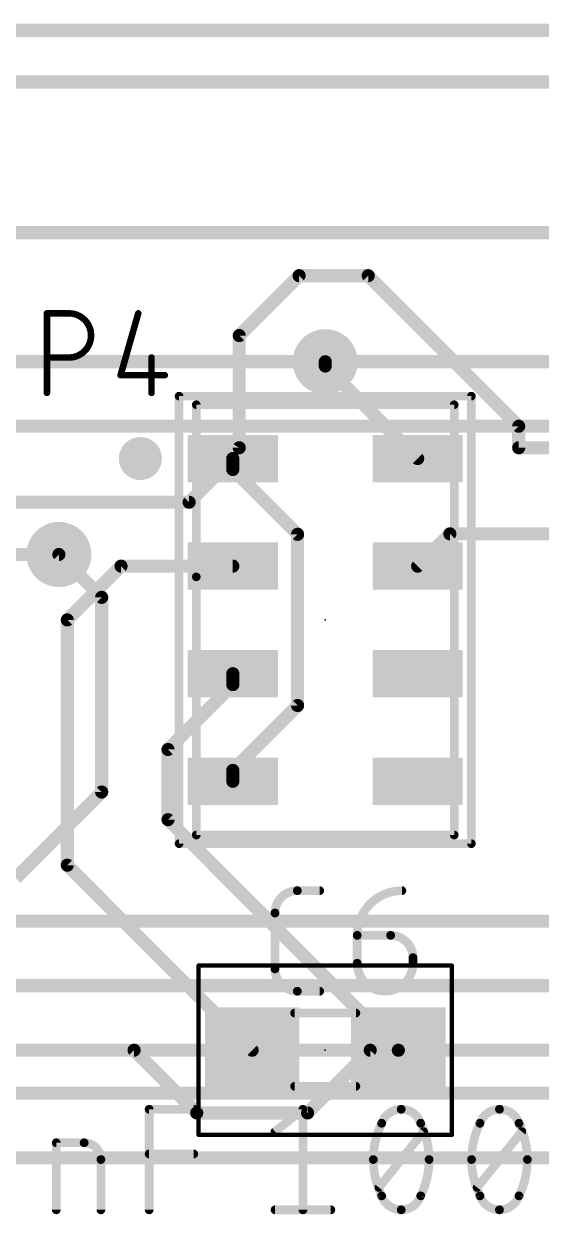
# Model space of a CAD drawing. Extents: x -6 to 135, y -6 to 36.
# Drawn here: x 45.49 to 51.51, y 9.09 to 22.93 of the extents above; entities that cross this region are included whole.
import ezdxf

# ---------------------------------------------------------------- set-up
doc = ezdxf.new("R2010")
doc.units = 0
for name, color, linetype in [('1', 12, 'CONTINUOUS'), ('16', 132, 'CONTINUOUS'), ('18', 110, 'CONTINUOUS'), ('21', 253, 'CONTINUOUS'), ('23', 53, 'CONTINUOUS'), ('25', 253, 'CONTINUOUS'), ('27', 253, 'CONTINUOUS'), ('39', 12, 'CONTINUOUS'), ('51', 253, 'CONTINUOUS')]:
    doc.layers.add(name, color=color, linetype=linetype)

# ---------------------------------------------------------------- blocks, each defined once
blk = doc.blocks.new('RECT')
blk.add_solid([(-0.5, -0.5), (0.5, -0.5), (-0.5, 0.5), (0.5, 0.5)])
blk = doc.blocks.new('ROUNDV')
at = {"const_width": 0.5}
blk.add_lwpolyline([(0, -0.25, 1), (0, 0.25, 1), (0, -0.25)], format="xyb", dxfattribs=at)

msp = doc.modelspace()

# ---------------------------------------------------------------- linework, layer by layer
at = {"layer": '1', "const_width": 0.1524}
for points in [[(62, 22.85), (42, 22.85)], [(48, 19.304), (48.696, 20)], [(48.696, 20), (49.5, 20)], [(49.5, 20), (51.25, 18.25)], [(48, 18), (48, 19.304)], [(49, 18.95), (49, 19)], [(50.075, 17.875), (49, 18.95)], [(51.25, 18.25), (51.25, 18)], [(48, 18), (47.925, 17.875)], [(51.25, 18), (53.75, 18)], [(47.417, 17.367), (47.925, 17.875)], [(47.925, 17.875), (47.925, 17.7483)], [(47.925, 17.7483), (48.6786, 16.9947)], [(47.417, 17.367), (42.433, 17.367)], [(48.6786, 16.9947), (48.6786, 15.0053)], [(50.075, 16.625), (50.45, 17)], [(50.45, 17), (52, 17)], [(44.2102, 16.7602), (45.9021, 16.7602)], [(46, 16), (46.625, 16.625)], [(46.625, 16.625), (47.925, 16.625)], [(46, 13.15), (46, 16)], [(47.925, 15.2483), (47.925, 15.375)], [(47.1714, 14.4947), (47.925, 15.2483)], [(48.6786, 15.0053), (47.925, 14.2517)], [(47.1714, 13.6786), (47.1714, 14.4947)], [(47.925, 14.2517), (47.925, 14.125)], [(49.85, 11), (47.1714, 13.6786)], [(48.15, 11), (46, 13.15)], [(43.85, 11), (46.7767, 11)], [(46.7767, 11), (47.5053, 10.2714)], [(48.7947, 10.2714), (49.5233, 11)], [(49.5233, 11), (49.85, 11)], [(52.7767, 11), (49.85, 11)], [(47.5053, 10.2714), (48.7947, 10.2714)]]:
    msp.add_lwpolyline(points, dxfattribs=at)
at = {"layer": '1', "const_width": 0.0762}
for points in [[(48.696, 20.0381, 1), (48.696, 19.9619)], [(48.7229, 19.9731, 1), (48.6691, 20.0269)], [(49.5269, 20.0269, 1), (49.4731, 19.9731)], [(49.5, 19.9619, 1), (49.5, 20.0381)], [(48.0381, 19.304, 1), (47.9619, 19.304)], [(47.9731, 19.3309, 1), (48.0269, 19.2771)], [(49.0381, 19, 1), (48.9619, 19)], [(48.9619, 18.95, 1), (49.0381, 18.95)], [(49.0269, 18.9769, 1), (48.9731, 18.9231)], [(51.2881, 18.25, 1), (51.2119, 18.25)], [(51.2231, 18.2231, 1), (51.2769, 18.2769)], [(47.9619, 18, 1), (48.0381, 18)], [(48.0327, 17.9804, 1), (47.9673, 18.0196)], [(51.25, 18.0381, 1), (51.25, 17.9619)], [(51.2119, 18, 1), (51.2881, 18)], [(47.9631, 17.875, 1), (47.8869, 17.875)], [(47.8923, 17.8946, 1), (47.9577, 17.8554)], [(47.9519, 17.8481, 1), (47.8981, 17.9019)], [(50.0481, 17.8481, 1), (50.1019, 17.9019)], [(47.9519, 17.7752, 1), (47.8981, 17.7213)], [(47.8869, 17.7483, 1), (47.9631, 17.7483)], [(47.3901, 17.3939, 1), (47.4439, 17.3401)], [(47.417, 17.3289, 1), (47.417, 17.4051)], [(48.7167, 16.9947, 1), (48.6405, 16.9947)], [(48.6517, 16.9677, 1), (48.7055, 17.0216)], [(50.45, 17.0381, 1), (50.45, 16.9619)], [(50.4769, 16.9731, 1), (50.4231, 17.0269)], [(45.9021, 16.7221, 1), (45.9021, 16.7983)], [(46.625, 16.6631, 1), (46.625, 16.5869)], [(46.6519, 16.5981, 1), (46.5981, 16.6519)], [(47.925, 16.5869, 1), (47.925, 16.6631)], [(50.0481, 16.6519, 1), (50.1019, 16.5981)], [(46.0381, 16, 1), (45.9619, 16)], [(45.9731, 16.0269, 1), (46.0269, 15.9731)], [(47.9631, 15.375, 1), (47.8869, 15.375)], [(47.8869, 15.2483, 1), (47.9631, 15.2483)], [(47.9519, 15.2213, 1), (47.8981, 15.2752)], [(48.7055, 14.9784, 1), (48.6517, 15.0323)], [(48.6405, 15.0053, 1), (48.7167, 15.0053)], [(47.2095, 14.4947, 1), (47.1333, 14.4947)], [(47.1445, 14.5216, 1), (47.1983, 14.4677)], [(47.9631, 14.2517, 1), (47.8869, 14.2517)], [(47.8981, 14.2787, 1), (47.9519, 14.2248)], [(47.8869, 14.125, 1), (47.9631, 14.125)], [(47.1333, 13.6786, 1), (47.2095, 13.6786)], [(47.1983, 13.7055, 1), (47.1445, 13.6517)], [(45.9619, 13.15, 1), (46.0381, 13.15)], [(46.0269, 13.1769, 1), (45.9731, 13.1231)], [(46.8037, 11.0269, 1), (46.7498, 10.9731)], [(46.7767, 10.9619, 1), (46.7767, 11.0381)], [(48.1231, 10.9731, 1), (48.1769, 11.0269)], [(49.5233, 11.0381, 1), (49.5233, 10.9619)], [(49.5502, 10.9731, 1), (49.4963, 11.0269)], [(49.85, 11.0381, 1), (49.85, 10.9619)], [(49.8231, 10.9731, 1), (49.8769, 11.0269)], [(49.85, 10.9619, 1), (49.85, 11.0381)], [(47.5053, 10.3095, 1), (47.5053, 10.2333)], [(47.4784, 10.2445, 1), (47.5323, 10.2983)], [(48.7677, 10.2983, 1), (48.8216, 10.2445)], [(48.7947, 10.2333, 1), (48.7947, 10.3095)]]:
    msp.add_lwpolyline(points, format="xyb", dxfattribs=at)
at = {"layer": '16', "const_width": 0.1524}
for points in [[(121, 22.25), (15.5, 22.25)], [(121.6702, 20.5), (18.9746, 20.5)], [(43, 19), (49, 19)], [(49, 19), (55, 19)], [(27.702, 18.25), (116.5, 18.25)], [(45.9021, 16.7602), (46.4, 16.2623)], [(46.4, 16.2623), (46.4, 14)], [(46.4, 14), (45.4, 13)], [(23.25, 12.5), (51.7, 12.5)], [(58.15, 11.75), (27.25, 11.75)], [(63, 11), (23.25, 11)], [(68.5, 10.5), (19, 10.5)], [(70.55, 9.75), (22.25, 9.75)]]:
    msp.add_lwpolyline(points, dxfattribs=at)
at = {"layer": '16', "const_width": 0.0762}
for points in [[(49, 19.0381, 1), (49, 18.9619)], [(49, 18.9619, 1), (49, 19.0381)], [(45.929, 16.7871, 1), (45.8751, 16.7333)], [(46.4381, 16.2623, 1), (46.3619, 16.2623)], [(46.3731, 16.2353, 1), (46.4269, 16.2892)], [(46.3619, 14, 1), (46.4381, 14)], [(46.4269, 13.9731, 1), (46.3731, 14.0269)]]:
    msp.add_lwpolyline(points, format="xyb", dxfattribs=at)
at = {"layer": '21', "const_width": 0.25}
msp.add_lwpolyline([(46.85, 17.75, 1), (46.85, 18, 1), (46.85, 17.75)], format="xyb", dxfattribs=at)
at = {"layer": '23'}
for p in [(49, 16), (49, 11)]:
    msp.add_point(p, dxfattribs=at)
at = {"layer": '25'}
for points, const_width in [([(45.7631, 18.6381), (45.7631, 19.5619)], 0.0762), ([(45.7631, 19.5619), (46.0197, 19.5619)], 0.0762), ([(46.8254, 19.5619), (46.6201, 18.8434)], 0.0762), ([(46.0197, 19.0487), (45.7631, 19.0487)], 0.0762), ([(46.9793, 19.0487), (46.9793, 18.6381)], 0.0762), ([(46.6201, 18.8434), (47.1333, 18.8434)], 0.0762), ([(48.6754, 12.8542), (48.9351, 12.8542)], 0.1016), ([(48.4158, 11.9454), (48.4158, 12.5946)], 0.1016), ([(49.3716, 12.3349), (49.7611, 12.3349)], 0.1016), ([(49.3716, 12.0104), (49.3716, 12.3349)], 0.1016), ([(50.0207, 12.0753), (50.0207, 12.0104)], 0.1016), ([(48.9351, 11.6858), (48.6754, 11.6858)], 0.1016)]:
    msp.add_lwpolyline(points, dxfattribs=dict(at, const_width=const_width))
for points, const_width in [([(45.7631, 19.581, 1), (45.7631, 19.5429)], 0.0381), ([(45.7822, 19.5619, 1), (45.7441, 19.5619)], 0.0381), ([(46.0197, 19.0487, 1), (46.0197, 19.5619)], 0.0762), ([(46.0197, 19.581, 1), (46.0197, 19.5429)], 0.0381), ([(46.0197, 19.5429, 1), (46.0197, 19.581)], 0.0381), ([(46.8437, 19.5567, 1), (46.8071, 19.5671)], 0.0381), ([(45.7631, 19.0677, 1), (45.7631, 19.0296)], 0.0381), ([(46.0197, 19.0677, 1), (46.0197, 19.0296)], 0.0381), ([(46.0197, 19.0296, 1), (46.0197, 19.0677)], 0.0381), ([(46.9984, 19.0487, 1), (46.9603, 19.0487)], 0.0381), ([(46.6201, 18.8624, 1), (46.6201, 18.8243)], 0.0381), ([(46.6018, 18.8486, 1), (46.6384, 18.8382)], 0.0381), ([(47.1333, 18.8243, 1), (47.1333, 18.8624)], 0.0381), ([(45.7441, 18.6381, 1), (45.7822, 18.6381)], 0.0381), ([(46.9603, 18.6381, 1), (46.9984, 18.6381)], 0.0381), ([(48.6754, 12.8542, 0.4142), (48.4158, 12.5946)], 0.1016), ([(48.6754, 12.8796, 1), (48.6754, 12.8288)], 0.0508), ([(48.6754, 12.8288, 1), (48.6754, 12.8796)], 0.0508), ([(48.9351, 12.8288, 1), (48.9351, 12.8796)], 0.0508), ([(49.8909, 12.8542, 0.4142), (49.3716, 12.3349)], 0.1016), ([(49.8909, 12.8288, 1), (49.8909, 12.8796)], 0.0508), ([(48.4412, 12.5946, 1), (48.3904, 12.5946)], 0.0508), ([(48.3904, 12.5946, 1), (48.4412, 12.5946)], 0.0508), ([(49.3716, 12.3603, 1), (49.3716, 12.3095)], 0.0508), ([(49.397, 12.3349, 1), (49.3462, 12.3349)], 0.0508), ([(49.3462, 12.3349, 1), (49.397, 12.3349)], 0.0508), ([(50.0207, 12.0753, 0.4142), (49.7611, 12.3349)], 0.1016), ([(49.7611, 12.3603, 1), (49.7611, 12.3095)], 0.0508), ([(49.7611, 12.3095, 1), (49.7611, 12.3603)], 0.0508), ([(49.3716, 12.0104, 1), (50.0207, 12.0104)], 0.1016), ([(49.397, 12.0104, 1), (49.3462, 12.0104)], 0.0508), ([(49.3462, 12.0104, 1), (49.397, 12.0104)], 0.0508), ([(50.0461, 12.0753, 1), (49.9953, 12.0753)], 0.0508), ([(49.9953, 12.0753, 1), (50.0461, 12.0753)], 0.0508), ([(50.0461, 12.0104, 1), (49.9953, 12.0104)], 0.0508), ([(49.9953, 12.0104, 1), (50.0461, 12.0104)], 0.0508), ([(48.4158, 11.9454, 0.4142), (48.6754, 11.6858)], 0.1016), ([(48.4412, 11.9454, 1), (48.3904, 11.9454)], 0.0508), ([(48.3904, 11.9454, 1), (48.4412, 11.9454)], 0.0508), ([(48.6754, 11.7112, 1), (48.6754, 11.6604)], 0.0508), ([(48.6754, 11.6604, 1), (48.6754, 11.7112)], 0.0508), ([(48.9351, 11.6604, 1), (48.9351, 11.7112)], 0.0508)]:
    msp.add_lwpolyline(points, format="xyb", dxfattribs=dict(at, const_width=const_width))
at = {"layer": '27', "const_width": 0.1016}
for points in [[(46.952, 9.1458), (46.952, 10.3142)], [(46.952, 10.3142), (47.4712, 10.3142)], [(48.4158, 10.0546), (48.7404, 10.3142)], [(48.7404, 10.3142), (48.7404, 9.1458)], [(49.6237, 9.4054), (50.143, 10.0546)], [(50.7667, 9.4054), (51.286, 10.0546)], [(45.8716, 9.1458), (45.8716, 9.9247)], [(45.8716, 9.9247), (46.1962, 9.9247)], [(46.952, 9.7949), (47.4712, 9.7949)], [(46.3909, 9.73), (46.3909, 9.1458)], [(48.4158, 9.1458), (49.0649, 9.1458)]]:
    msp.add_lwpolyline(points, dxfattribs=at)
at = {"layer": '27'}
for points, const_width in [([(46.9774, 10.3142, 1), (46.9266, 10.3142)], 0.0508), ([(46.952, 10.3396, 1), (46.952, 10.2888)], 0.0508), ([(47.4712, 10.2888, 1), (47.4712, 10.3396)], 0.0508), ([(48.7658, 10.3142, 1), (48.715, 10.3142)], 0.0508), ([(48.7562, 10.2944, 1), (48.7245, 10.334)], 0.0508), ([(49.8834, 10.3142, 0.3205), (49.6562, 10.1519)], 0.1016), ([(49.8833, 10.3396, 1), (49.8834, 10.2888)], 0.0508), ([(50.1105, 10.1519, 0.3205), (49.8834, 10.3142)], 0.1016), ([(49.8833, 10.2888, 1), (49.8834, 10.3396)], 0.0508), ([(51.0263, 10.3142, 0.3205), (50.7992, 10.1519)], 0.1016), ([(51.2535, 10.1519, 0.3205), (51.0263, 10.3142)], 0.1016), ([(51.0263, 10.3396, 1), (51.0263, 10.2888)], 0.0508), ([(51.0263, 10.2888, 1), (51.0263, 10.3396)], 0.0508), ([(48.3999, 10.0744, 1), (48.4317, 10.0347)], 0.0508), ([(49.6562, 10.1519, 0.1139), (49.5588, 9.73)], 0.1016), ([(49.6321, 10.1602, 1), (49.6802, 10.1437)], 0.0508), ([(49.679, 10.1408, 1), (49.6333, 10.1631)], 0.0508), ([(50.1334, 10.1631, 1), (50.0877, 10.1408)], 0.0508), ([(50.2079, 9.73, 0.1139), (50.1105, 10.1519)], 0.1016), ([(50.0865, 10.1437, 1), (50.1346, 10.1602)], 0.0508), ([(50.1628, 10.0387, 1), (50.1232, 10.0704)], 0.0508), ([(50.7992, 10.1519, 0.1139), (50.7018, 9.73)], 0.1016), ([(50.7751, 10.1602, 1), (50.8232, 10.1437)], 0.0508), ([(50.822, 10.1408, 1), (50.7763, 10.1631)], 0.0508), ([(51.2764, 10.1631, 1), (51.2307, 10.1408)], 0.0508), ([(51.3509, 9.73, 0.1139), (51.2535, 10.1519)], 0.1016), ([(51.2295, 10.1437, 1), (51.2776, 10.1602)], 0.0508), ([(51.3058, 10.0387, 1), (51.2662, 10.0704)], 0.0508), ([(45.897, 9.9247, 1), (45.8462, 9.9247)], 0.0508), ([(45.8716, 9.9501, 1), (45.8716, 9.8993)], 0.0508), ([(46.3909, 9.73, 0.4142), (46.1962, 9.9247)], 0.1016), ([(46.1962, 9.9501, 1), (46.1962, 9.8993)], 0.0508), ([(46.1962, 9.8993, 1), (46.1962, 9.9501)], 0.0508), ([(46.952, 9.8203, 1), (46.952, 9.7695)], 0.0508), ([(47.4712, 9.7695, 1), (47.4712, 9.8203)], 0.0508), ([(46.4163, 9.73, 1), (46.3655, 9.73)], 0.0508), ([(46.3655, 9.73, 1), (46.4163, 9.73)], 0.0508), ([(49.5588, 9.73, 0.1139), (49.6562, 9.3081)], 0.1016), ([(49.5842, 9.73, 1), (49.5334, 9.73)], 0.0508), ([(49.5334, 9.73, 1), (49.5842, 9.73)], 0.0508), ([(50.1105, 9.3081, 0.1139), (50.2079, 9.73)], 0.1016), ([(50.2333, 9.73, 1), (50.1825, 9.73)], 0.0508), ([(50.1825, 9.73, 1), (50.2333, 9.73)], 0.0508), ([(50.7018, 9.73, 0.1139), (50.7992, 9.3081)], 0.1016), ([(50.7272, 9.73, 1), (50.6764, 9.73)], 0.0508), ([(50.6764, 9.73, 1), (50.7272, 9.73)], 0.0508), ([(51.2535, 9.3081, 0.1139), (51.3509, 9.73)], 0.1016), ([(51.3763, 9.73, 1), (51.3255, 9.73)], 0.0508), ([(51.3255, 9.73, 1), (51.3763, 9.73)], 0.0508), ([(49.6039, 9.4213, 1), (49.6435, 9.3896)], 0.0508), ([(50.7469, 9.4213, 1), (50.7865, 9.3896)], 0.0508), ([(49.6802, 9.3163, 1), (49.6321, 9.2998)], 0.0508), ([(49.6562, 9.3081, 0.3205), (49.8834, 9.1458)], 0.1016), ([(49.6333, 9.2969, 1), (49.679, 9.3192)], 0.0508), ([(49.8834, 9.1458, 0.3205), (50.1105, 9.3081)], 0.1016), ([(50.0877, 9.3192, 1), (50.1334, 9.2969)], 0.0508), ([(50.1346, 9.2998, 1), (50.0865, 9.3163)], 0.0508), ([(50.8232, 9.3163, 1), (50.7751, 9.2998)], 0.0508), ([(50.7992, 9.3081, 0.3205), (51.0263, 9.1458)], 0.1016), ([(50.7763, 9.2969, 1), (50.822, 9.3192)], 0.0508), ([(51.0263, 9.1458, 0.3205), (51.2535, 9.3081)], 0.1016), ([(51.2307, 9.3192, 1), (51.2764, 9.2969)], 0.0508), ([(51.2776, 9.2998, 1), (51.2295, 9.3163)], 0.0508), ([(45.8462, 9.1458, 1), (45.897, 9.1458)], 0.0508), ([(46.3655, 9.1458, 1), (46.4163, 9.1458)], 0.0508), ([(46.9266, 9.1458, 1), (46.9774, 9.1458)], 0.0508), ([(48.4158, 9.1712, 1), (48.4158, 9.1204)], 0.0508), ([(48.715, 9.1458, 1), (48.7658, 9.1458)], 0.0508), ([(49.0649, 9.1204, 1), (49.0649, 9.1712)], 0.0508), ([(49.8833, 9.1712, 1), (49.8834, 9.1204)], 0.0508), ([(49.8833, 9.1204, 1), (49.8834, 9.1712)], 0.0508), ([(51.0263, 9.1712, 1), (51.0263, 9.1204)], 0.0508), ([(51.0263, 9.1204, 1), (51.0263, 9.1712)], 0.0508)]:
    msp.add_lwpolyline(points, format="xyb", dxfattribs=dict(at, const_width=const_width))
at = {"layer": '39'}
for points, const_width in [([(47.3, 13.4), (47.3, 18.6)], 0.1), ([(47.3, 18.6), (50.7, 18.6)], 0.1), ([(50.7, 18.6), (50.7, 13.4)], 0.1), ([(50.7, 13.4), (47.3, 13.4)], 0.1), ([(47.527, 11.983), (50.473, 11.983)], 0.0508), ([(47.527, 10.017), (47.527, 11.983)], 0.0508), ([(50.473, 11.983), (50.473, 10.017)], 0.0508), ([(50.473, 10.017), (47.527, 10.017)], 0.0508)]:
    msp.add_lwpolyline(points, dxfattribs=dict(at, const_width=const_width))
for points, const_width in [([(47.325, 18.6, 1), (47.275, 18.6)], 0.05), ([(47.3, 18.625, 1), (47.3, 18.575)], 0.05), ([(50.725, 18.6, 1), (50.675, 18.6)], 0.05), ([(50.7, 18.575, 1), (50.7, 18.625)], 0.05), ([(47.3, 13.425, 1), (47.3, 13.375)], 0.05), ([(47.275, 13.4, 1), (47.325, 13.4)], 0.05), ([(50.675, 13.4, 1), (50.725, 13.4)], 0.05), ([(50.7, 13.375, 1), (50.7, 13.425)], 0.05), ([(47.527, 11.9957, 1), (47.527, 11.9703)], 0.0254), ([(47.5397, 11.983, 1), (47.5143, 11.983)], 0.0254), ([(50.4857, 11.983, 1), (50.4603, 11.983)], 0.0254), ([(50.473, 11.9703, 1), (50.473, 11.9957)], 0.0254), ([(47.527, 10.0297, 1), (47.527, 10.0043)], 0.0254), ([(47.5143, 10.017, 1), (47.5397, 10.017)], 0.0254), ([(50.4603, 10.017, 1), (50.4857, 10.017)], 0.0254), ([(50.473, 10.0043, 1), (50.473, 10.0297)], 0.0254)]:
    msp.add_lwpolyline(points, format="xyb", dxfattribs=dict(at, const_width=const_width))
at = {"layer": '51'}
for points, const_width in [([(47.5, 16.5), (47.5, 18.5)], 0.1), ([(47.5, 18.5), (50.5, 18.5)], 0.1), ([(50.5, 13.5), (50.5, 18.5)], 0.1), ([(47.5, 13.5), (47.5, 16.5)], 0.1), ([(47.5, 13.5), (50.5, 13.5)], 0.1), ([(48.644, 11.432), (49.356, 11.432)], 0.1016), ([(48.644, 10.581), (49.356, 10.581)], 0.1016)]:
    msp.add_lwpolyline(points, dxfattribs=dict(at, const_width=const_width))
for points, const_width in [([(47.525, 18.5, 1), (47.475, 18.5)], 0.05), ([(47.5, 18.525, 1), (47.5, 18.475)], 0.05), ([(50.525, 18.5, 1), (50.475, 18.5)], 0.05), ([(50.5, 18.475, 1), (50.5, 18.525)], 0.05), ([(47.525, 16.5, 1), (47.475, 16.5)], 0.05), ([(47.475, 16.5, 1), (47.525, 16.5)], 0.05), ([(47.5, 13.525, 1), (47.5, 13.475)], 0.05), ([(47.475, 13.5, 1), (47.525, 13.5)], 0.05), ([(50.475, 13.5, 1), (50.525, 13.5)], 0.05), ([(50.5, 13.475, 1), (50.5, 13.525)], 0.05), ([(48.644, 11.4574, 1), (48.644, 11.4066)], 0.0508), ([(49.356, 11.4066, 1), (49.356, 11.4574)], 0.0508), ([(48.644, 10.6064, 1), (48.644, 10.5556)], 0.0508), ([(49.356, 10.5556, 1), (49.356, 10.6064)], 0.0508)]:
    msp.add_lwpolyline(points, format="xyb", dxfattribs=dict(at, const_width=const_width))

# ---------------------------------------------------------------- block references
at = {"layer": '1', "xscale": 0.55, "yscale": 1.05, "rotation": 270}
for p in [(47.925, 17.875), (50.075, 17.875), (47.925, 16.625), (50.075, 16.625), (47.925, 15.375), (50.075, 15.375), (47.925, 14.125), (50.075, 14.125)]:
    msp.add_blockref('RECT', p, dxfattribs=at)
at = {"layer": '1', "xscale": 1.1}
for p in [(48.15, 11), (49.85, 11)]:
    msp.add_blockref('RECT', p, dxfattribs=at)
at = {"layer": '18', "xscale": 0.7564, "yscale": 0.7564}
for p in [(49, 19), (49, 19), (45.9021, 16.7602), (45.9021, 16.7602)]:
    msp.add_blockref('ROUNDV', p, dxfattribs=at)
at = {"layer": '51', "xscale": 0.5001, "yscale": 0.95}
for p in [(48.4119, 11.0051), (49.5802, 11.0051)]:
    msp.add_blockref('RECT', p, dxfattribs=at)

doc.saveas('drawing.dxf')
